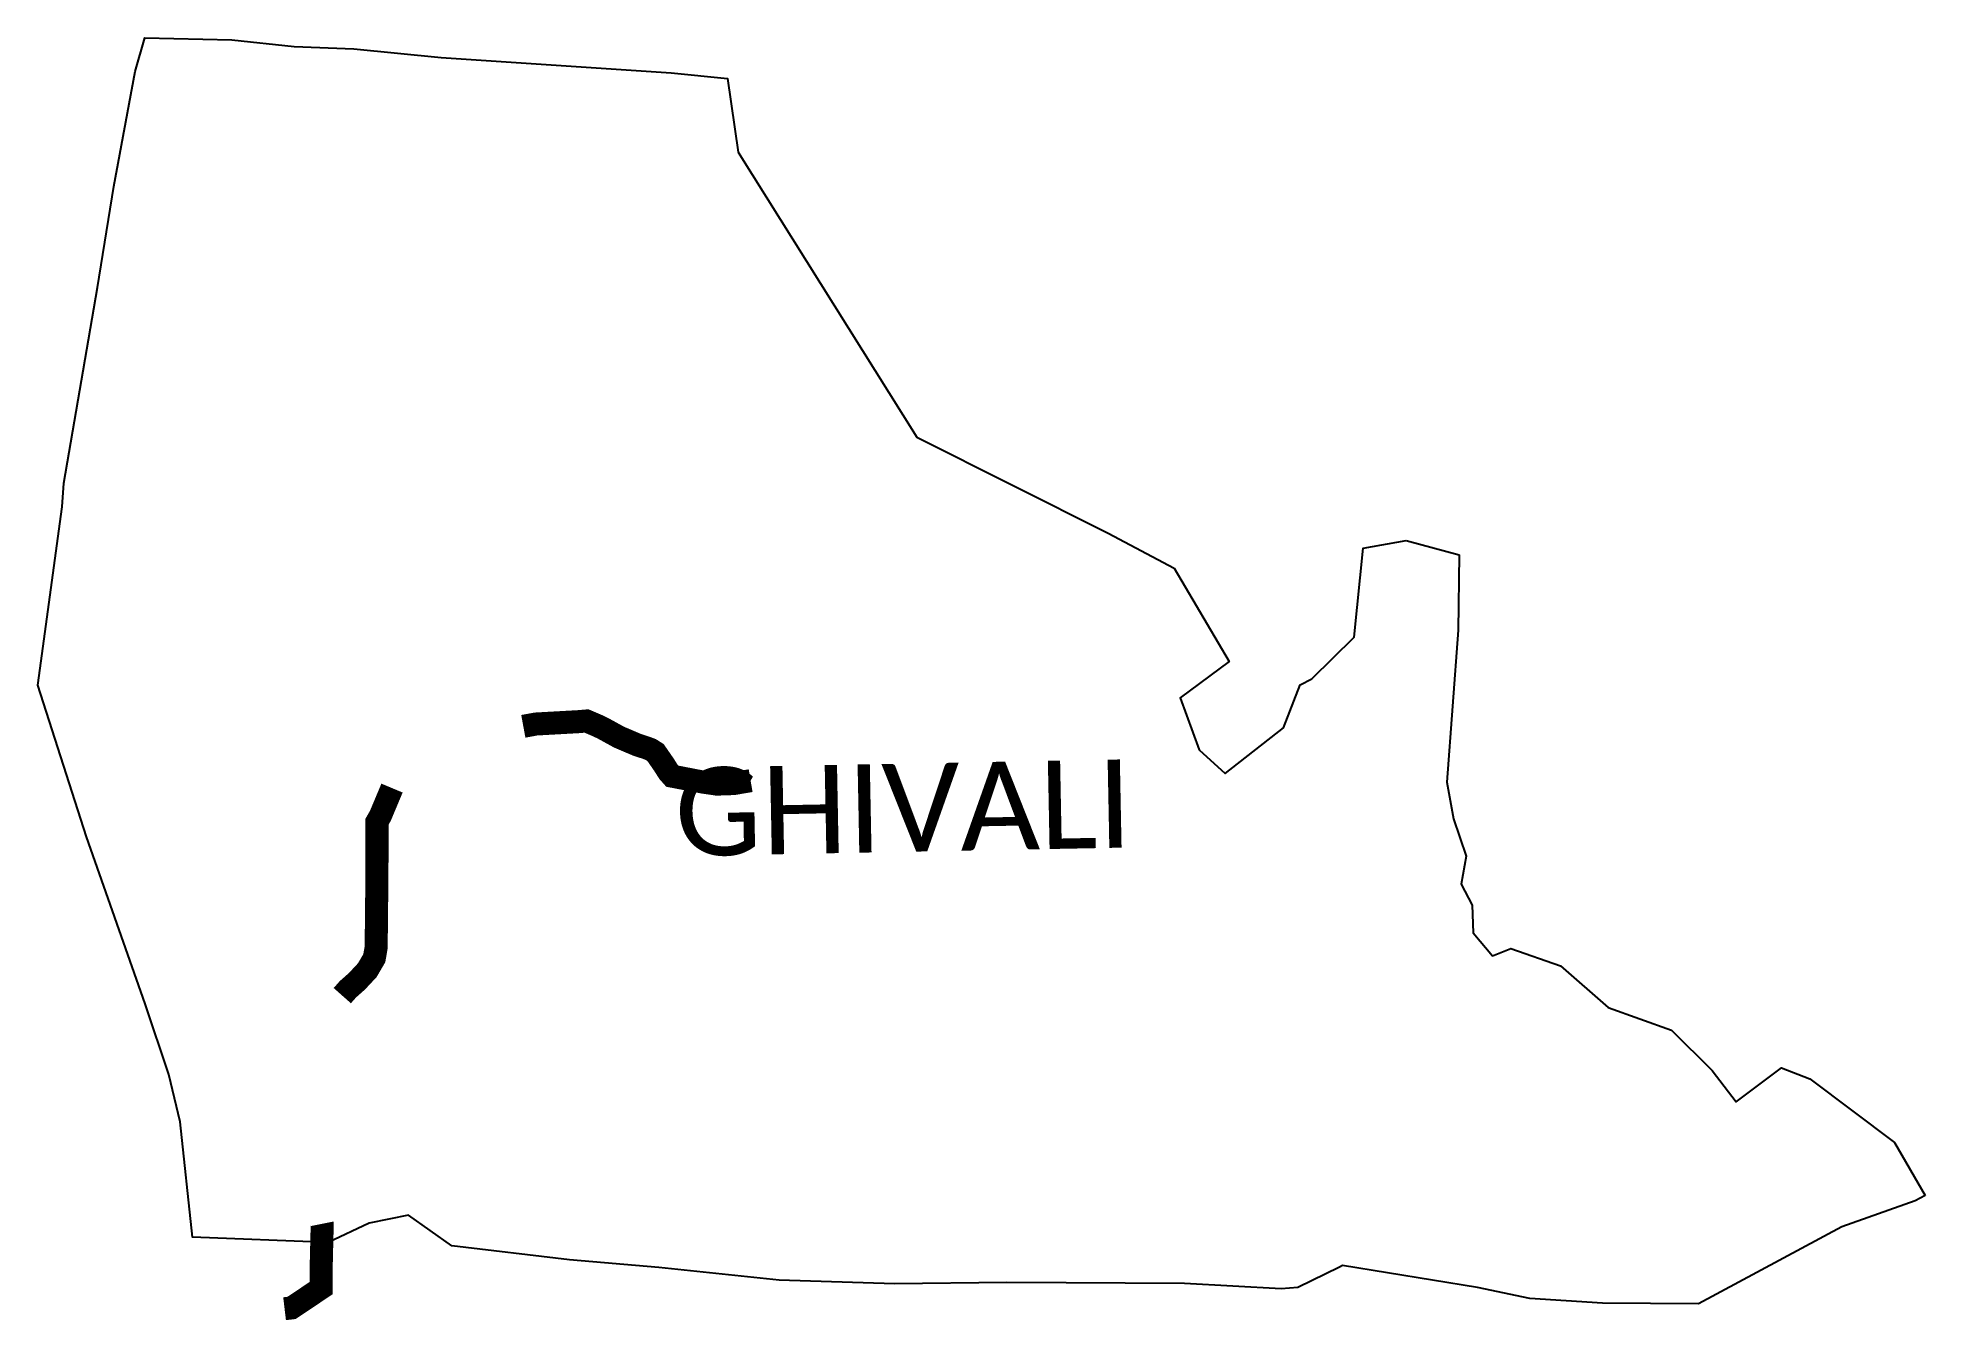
# Model space of a CAD drawing. Header units: metres. Extents: x 253867 to 257962, y 2195113 to 2197896.
import ezdxf

# ---------------------------------------------------------------- set-up
doc = ezdxf.new("R2010")
doc.units = ezdxf.units.M
for name, color, linetype in [('ARTIFICIALLY PROTECTED', 1, 'Continuous'), ('village', 3, 'Continuous'), ('VILLAGE NAME', 250, 'Continuous')]:
    doc.layers.add(name, color=color, linetype=linetype)
doc.styles.get("Standard").update_dxf_attribs({"font": 'simplex.shx'})

msp = doc.modelspace()

# ---------------------------------------------------------------- linework, layer by layer
at = {"color": 3, "flags": 128}
msp.add_lwpolyline([(256835.8, 2196804.8), (256950.8, 2196774.1)], dxfattribs=at)
at = {"layer": 'ARTIFICIALLY PROTECTED', "const_width": 50, "flags": 128}
for points in [[(255413.6, 2196283.8), (255376.5, 2196277.5), (255340.3, 2196276.3), (255309.6, 2196280.8), (255256.6, 2196291), (255243.6, 2196293.5), (255235.7, 2196302.4), (255225.8, 2196318), (255207.3, 2196344.8), (255197, 2196351.3), (255189.2, 2196354.4), (255167.4, 2196361.5), (255128, 2196378.3), (255094, 2196397), (255081.8, 2196402.9), (255057.5, 2196413.3), (255041.1, 2196411.9), (254947.6, 2196406.7), (254920.4, 2196401.7)], [(254635.5, 2196267.7), (254610.3, 2196207.6), (254602.9, 2196194.7), (254602.9, 2196109), (254602.3, 2196034.9), (254602.3, 2196034.9), (254601.1, 2195921.9), (254597.1, 2195898.6), (254581.9, 2195872.5), (254559.2, 2195848.2), (254539.8, 2195831), (254527.6, 2195817.2)], [(254484, 2195322), (254484.1, 2195321.5), (254482.1, 2195240.8), (254481.7, 2195182.5), (254417.6, 2195139.5), (254402.4, 2195137.7)]]:
    msp.add_lwpolyline(points, dxfattribs=at)
at = {"layer": 'village', "color": 3}
for points in [[(257962.3, 2195383.5, 0), (257940.7, 2195372, 0), (257781.6, 2195315.1, 0), (257470, 2195148.3, 0), (257261.8, 2195149.9, 0), (257104, 2195160, 0), (256990.4, 2195183.9, 0), (256697.9, 2195231.5, 0), (256691.2, 2195228.2, 0), (256601, 2195183.5, 0), (256564.6, 2195180.9, 0), (256355.3, 2195192.2, 0), (255969.6, 2195194.6, 0), (255726.1, 2195191.4, 0), (255475.3, 2195199.7, 0), (255214.3, 2195227, 0), (255020.3, 2195243.9, 0), (254765.6, 2195274.3, 0), (254671.2, 2195341.1, 0), (254586.2, 2195323.6, 0), (254497.3, 2195281.5, 0), (254202.4, 2195292.9, 0), (254175.8, 2195543.4, 0), (254151.6, 2195646.1, 0), (254099.8, 2195799.7, 0), (253972.3, 2196161.6, 0), (253866.8, 2196491.1, 0), (253919.8, 2196878.2, 0), (253923.5, 2196929.2, 0), (253996.8, 2197353.8, 0), (254031.9, 2197573.5, 0), (254078.1, 2197822.6, 0), (254099.2, 2197896.2, 0), (254287.7, 2197891.8, 0), (254423, 2197877, 0), (254552.4, 2197872.1, 0), (254742.4, 2197853.1, 0), (255241.1, 2197820.2, 0), (255363.2, 2197807.5, 0), (255386.6, 2197647.5, 0), (255774, 2197029.3, 0), (256189.4, 2196821.2, 0), (256332.5, 2196744.7, 0), (256451.8, 2196542.5, 0), (256345.9, 2196463.9, 0), (256386.5, 2196350.8, 0), (256443.4, 2196299.5, 0), (256569.7, 2196398.2, 0), (256606, 2196491.7, 0), (256631.1, 2196504.8, 0), (256723.2, 2196595.2, 0), (256743, 2196788.7, 0), (256835.8, 2196804.8, 0)], [(256950.8, 2196774.1, 0), (256949, 2196610.7, 0), (256924, 2196280.3, 0), (256939, 2196200.9, 0), (256966.4, 2196120, 0), (256955.5, 2196059.5, 0), (256979.2, 2196013.7, 0), (256981.2, 2195953.2, 0), (257023.5, 2195903.3, 0), (257063.2, 2195919.2, 0), (257170.6, 2195881.8, 0), (257274.3, 2195791.2, 0), (257411.6, 2195742.6, 0), (257499.7, 2195654.7, 0), (257552.2, 2195586.5, 0), (257650.1, 2195660.8, 0), (257712, 2195636.3, 0), (257895.2, 2195498.8, 0), (257962.3, 2195383.5, 0)]]:
    msp.add_polyline3d(points, dxfattribs=at)

# ---------------------------------------------------------------- texts
at = {"layer": 'VILLAGE NAME', "insert": (255247.3, 2196311.2), "char_height": 191.456, "attachment_point": 1, "rotation": 1.1028}
msp.add_mtext_dynamic_manual_height_columns('{\\fCalibri|b0|i0|c0|p34;GHIVALI}', width=1279.793, gutter_width=957.3, heights=[0], dxfattribs=at)

doc.saveas('drawing.dxf')
